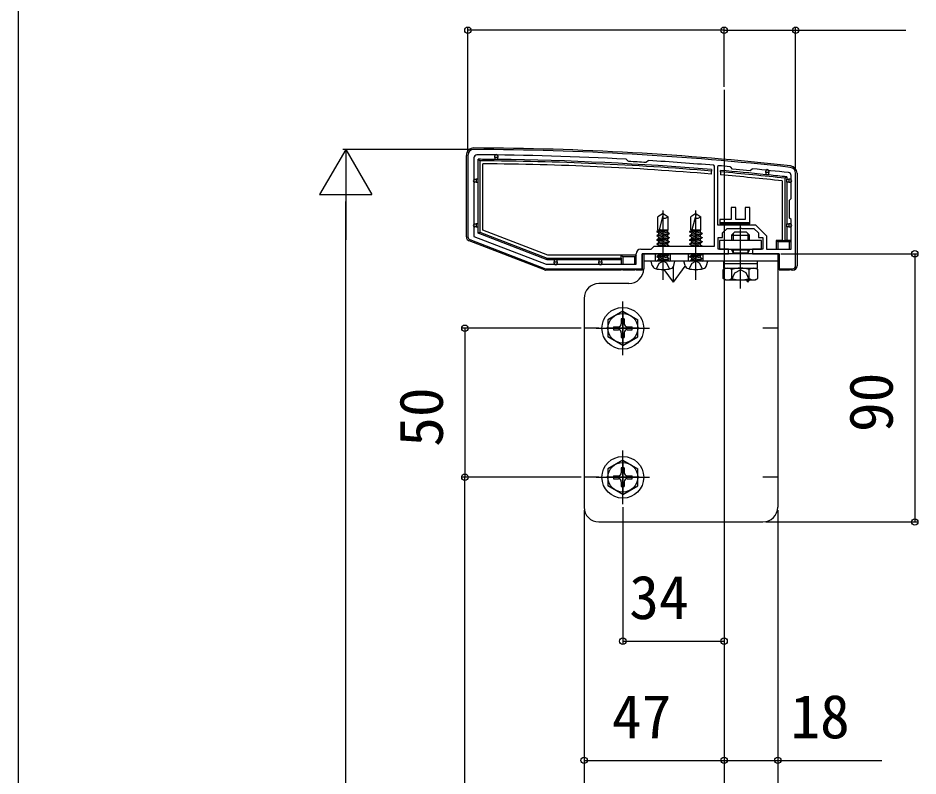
# Model space of a CAD drawing. Units: millimetres, scale not verified. Extents: x -875 to 875, y -1304 to 1296.
# Drawn here: x -875 to -572.9, y 725.6 to 979.9 of the extents above; entities that cross this region are included whole.
import ezdxf
from ezdxf.enums import TextEntityAlignment as Align

# ---------------------------------------------------------------- set-up
doc = ezdxf.new("R2010")
doc.units = ezdxf.units.MM
doc.header["$LTSCALE"] = 8
for name, color, linetype in [('0-3_YKK_11', 7, 'Continuous'), ('0-5_YKK_12', 2, 'Continuous'), ('0-6_YKK_13', 4, 'Continuous'), ('0-7_YKK_D', 6, 'Continuous'), ('0-8_YKK_ZWAK', 7, 'Continuous')]:
    doc.layers.add(name, color=color, linetype=linetype)
doc.styles.add('ＭＳ ゴシック', font='')
doc.styles.get('ＭＳ ゴシック').set_extended_font_data('MS Gothic')

msp = doc.modelspace()

# ---------------------------------------------------------------- linework, layer by layer
at = {"layer": '0-3_YKK_11'}
for p, q in [((-724, 933.8), (-724, 906.487)), ((-639.874, 930.342), (-640.2, 930.043)), ((-614, 896.8), (-614, 927.8)), ((-723.359, 905.553), (-698, 895.8))]:
    msp.add_line(p, q, dxfattribs=at)
for points in [[(-722, 932.996), (-722, 906.638), (-697.721, 897.3)], [(-670.015, 931.771), (-670.223, 931.871), (-670.713, 932.422), (-670.921, 932.522)], [(-666, 902.3), (-662.5, 902.3), (-661.5, 903.3), (-641.2, 903.3), (-641.2, 930.179), (-641.475, 930.478)], [(-663.289, 932.076), (-663.507, 932.001), (-664.057, 931.511), (-664.275, 931.436)], [(-640.2, 930.043), (-640.2, 910.5), (-632.5, 910.5), (-627.503, 910.5), (-623.8, 906.797), (-623.8, 902.3), (-615.5, 902.3), (-615.5, 912.3), (-616, 912.8), (-616, 918.8), (-615.5, 919.3), (-615.5, 927.05)], [(-628.369, 929.286), (-628.59, 929.218), (-629.244, 928.675), (-635.218, 929.229), (-635.768, 929.892), (-635.972, 929.999)], [(-698, 895.8), (-665.5, 895.8), (-665.5, 900.8), (-636.5, 900.8), (-636.5, 902.3), (-640, 902.3), (-640, 906.3), (-638.5, 906.3), (-638.5, 907.8), (-637, 909.3), (-632.958, 909.3), (-632.775, 909.42), (-632.225, 909.42), (-632.042, 909.3), (-628, 909.3), (-626.5, 907.8), (-626.5, 906.3), (-625, 906.3), (-625, 902.3), (-628.5, 902.3), (-628.5, 900.8), (-619.5, 900.8), (-619.5, 895.8), (-615, 895.8)], [(-697.721, 897.3), (-667.5, 897.3), (-667.5, 900.8)]]:
    msp.add_lwpolyline(points, dxfattribs=at)
for centre, radius, start, end in [((-722, 933.8), 2, 89.80939, 179.99999), ((-721, 932.996), 1, 89.75176, 180), ((-725.32, -64.191), 999.997, 83.71122, 89.80938), ((-725.32, -64.194), 998.2, 86.87597, 89.75176), ((-725.319, -64.177), 997.482, 86.49138, 86.82169), ((-725.322, -64.21), 998.215, 85.18167, 86.43713), ((-725.314, -64.119), 998.124, 84.86459, 85.08947), ((-725.32, -64.19), 998.195, 83.73506, 84.42628), ((-616.5, 927.05), 1, 359.99999, 83.73507), ((-616, 927.8), 2, 359.99999, 83.71124), ((-723, 906.487), 1, 180.00003, 248.9625), ((-666, 900.8), 1.5, 90.00001, 179.99999), ((-615, 896.8), 1, 270.00001, 359.99999)]:
    msp.add_arc(centre, radius, start, end, dxfattribs=at)
at = {"layer": '0-5_YKK_12'}
for p, q in [((-638, 955.8), (-638, -70.2)), ((-658.5, 894.5), (-658.5, 915.3)), ((-647.5, 894.5), (-647.5, 915.3)), ((-632.5, 889.178), (-632.5, 910.589)), ((-658.5, 892.05), (-658.5, 907.05)), ((-647.5, 892.05), (-647.5, 907.05)), ((-632.5, 892.05), (-632.5, 907.05)), ((-672, 866.8), (-672, 884.8)), ((-672, 881.3), (-672, 870.3)), ((-681, 875.8), (-663, 875.8)), ((-666.5, 875.8), (-677.5, 875.8)), ((-672, 816.8), (-672, 834.8)), ((-672, 831.3), (-672, 820.3)), ((-681, 825.8), (-663, 825.8)), ((-666.5, 825.8), (-677.5, 825.8))]:
    msp.add_line(p, q, dxfattribs=at)
at = {"layer": '0-6_YKK_13'}
for p, q in [((-724.5, 906.487), (-724.5, 933.8)), ((-715, 933.152), (-715, 933.652)), ((-714, 933.652), (-714, 933.152)), ((-719, 908.698), (-719, 930.985)), ((-714, 933.152), (-715, 933.152)), ((-715, 933.152), (-715, 932.452)), ((-714, 932.441), (-714, 933.152)), ((-642.2, 929.034), (-642.2, 928.532)), ((-642.2, 927.528), (-642.2, 928.532)), ((-639.2, 928.276), (-639.2, 928.778)), ((-639.2, 928.276), (-639.2, 927.272)), ((-624, 928.042), (-624, 927.342)), ((-623, 927.24), (-623, 928.042)), ((-613.5, 927.8), (-613.5, 896.8)), ((-721.7, 925.8), (-721.2, 925.8)), ((-721.2, 924.8), (-721.7, 924.8)), ((-721.2, 925.8), (-721.2, 924.8)), ((-720.5, 925.8), (-721.2, 925.8)), ((-721.2, 924.8), (-720.5, 924.8)), ((-618.5, 925.256), (-618.5, 905.3)), ((-617, 926.602), (-617.5, 926.154)), ((-617.5, 905.3), (-617.5, 926.154)), ((-617, 926.602), (-617, 925.8)), ((-617, 924.8), (-617, 925.8)), ((-617, 925.8), (-616.3, 925.8)), ((-617, 924.8), (-617, 910.8)), ((-615.8, 925.8), (-616.3, 925.8)), ((-616.3, 924.8), (-615.8, 924.8)), ((-634.1, 916.3), (-635.6, 916.3)), ((-635.6, 916.3), (-635.6, 912.3)), ((-634.1, 912.3), (-634.1, 916.3)), ((-630.9, 916.3), (-630.9, 912.3)), ((-629.4, 916.3), (-630.9, 916.3)), ((-629.4, 910.8), (-629.4, 916.3)), ((-658.5, 914.3), (-660.2, 913.238)), ((-660.2, 908.8), (-660.2, 913.238)), ((-658.404, 914.073), (-659.817, 908.8)), ((-658.5, 914.3), (-656.8, 913.238)), ((-656.8, 908.8), (-656.8, 913.238)), ((-647.5, 914.3), (-649.2, 913.238)), ((-649.2, 908.8), (-649.2, 913.238)), ((-647.404, 914.073), (-648.817, 908.8)), ((-647.5, 914.3), (-645.8, 913.238)), ((-645.8, 908.8), (-645.8, 913.238)), ((-639.4, 912.3), (-639.4, 910.8)), ((-635.6, 912.3), (-639.4, 912.3)), ((-630.9, 912.3), (-634.1, 912.3)), ((-721.7, 910.8), (-721.2, 910.8)), ((-721.2, 909.8), (-721.7, 909.8)), ((-721.2, 910.8), (-721.2, 909.8)), ((-720.5, 910.8), (-721.2, 910.8)), ((-721.2, 909.8), (-720.5, 909.8)), ((-639.4, 911.3), (-629.4, 911.3)), ((-639.4, 910.8), (-629.4, 910.8)), ((-617, 909.8), (-617, 910.8)), ((-617, 910.8), (-616.3, 910.8)), ((-615.8, 910.8), (-616.3, 910.8)), ((-616.3, 909.8), (-615.8, 909.8)), ((-660.6, 908.17), (-657.255, 908.8)), ((-660.6, 908.27), (-657.786, 908.8)), ((-659.975, 908.631), (-660.6, 908.27)), ((-660.6, 908.27), (-660.6, 908.17)), ((-659.975, 907.81), (-660.6, 908.17)), ((-660.6, 906.87), (-656.4, 907.661)), ((-660.6, 906.77), (-656.4, 907.561)), ((-659.975, 907.231), (-660.6, 906.87)), ((-660.6, 906.87), (-660.6, 906.77)), ((-659.975, 906.41), (-660.6, 906.77)), ((-660.6, 905.47), (-656.4, 906.261)), ((-660.2, 908.8), (-656.8, 908.8)), ((-659.975, 908.8), (-659.975, 908.631)), ((-659.345, 908.8), (-659.975, 908.631)), ((-659.975, 907.81), (-657.025, 908.6)), ((-657.025, 908.022), (-659.975, 907.231)), ((-659.975, 907.81), (-659.975, 907.231)), ((-659.975, 906.41), (-657.025, 907.2)), ((-657.025, 906.622), (-659.975, 905.831)), ((-659.975, 906.41), (-659.975, 904.431)), ((-657.025, 908.6), (-656.8, 908.8)), ((-657.025, 908.6), (-657.025, 908.022)), ((-657.025, 907.2), (-656.4, 907.561)), ((-657.025, 907.2), (-657.025, 906.622)), ((-649.6, 908.17), (-646.255, 908.8)), ((-649.6, 908.27), (-646.786, 908.8)), ((-648.975, 908.631), (-649.6, 908.27)), ((-649.6, 908.27), (-649.6, 908.17)), ((-648.975, 907.81), (-649.6, 908.17)), ((-649.6, 906.87), (-645.4, 907.661)), ((-649.6, 906.77), (-645.4, 907.561)), ((-648.975, 907.231), (-649.6, 906.87)), ((-649.6, 906.87), (-649.6, 906.77)), ((-648.975, 906.41), (-649.6, 906.77)), ((-649.6, 905.47), (-645.4, 906.261)), ((-649.2, 908.8), (-645.8, 908.8)), ((-648.975, 908.8), (-648.975, 908.631)), ((-648.345, 908.8), (-648.975, 908.631)), ((-648.975, 907.81), (-646.025, 908.6)), ((-646.025, 908.022), (-648.975, 907.231)), ((-648.975, 907.81), (-648.975, 907.231)), ((-648.975, 906.41), (-646.025, 907.2)), ((-646.025, 906.622), (-648.975, 905.831)), ((-648.975, 906.41), (-648.975, 904.431)), ((-646.025, 908.6), (-645.8, 908.8)), ((-646.025, 908.6), (-646.025, 908.022)), ((-646.025, 907.2), (-645.4, 907.561)), ((-646.025, 907.2), (-646.025, 906.622)), ((-635.5, 907), (-634.5, 908)), ((-635.5, 907), (-635.5, 905.2)), ((-634.96, 907.54), (-634.96, 905.2)), ((-630.5, 908), (-634.5, 908)), ((-629.5, 907), (-630.5, 908)), ((-630.04, 907.54), (-630.04, 905.2)), ((-629.5, 905.2), (-629.5, 907)), ((-698.231, 895.353), (-723.538, 905.087)), ((-660.6, 905.37), (-656.4, 906.161)), ((-659.975, 905.831), (-660.6, 905.47)), ((-660.6, 905.47), (-660.6, 905.37)), ((-659.975, 905.01), (-660.6, 905.37)), ((-660.6, 904.07), (-656.4, 904.861)), ((-660.6, 903.97), (-656.4, 904.761)), ((-659.975, 903.61), (-660.6, 903.97)), ((-659.975, 905.01), (-657.025, 905.8)), ((-657.025, 905.222), (-659.975, 904.431)), ((-659.975, 903.61), (-657.025, 904.4)), ((-659.975, 903.61), (-659.975, 903.3)), ((-657.025, 903.822), (-658.972, 903.3)), ((-657.255, 903.3), (-656.4, 903.461)), ((-657.025, 905.8), (-656.4, 906.161)), ((-657.025, 905.8), (-657.025, 905.222)), ((-657.025, 905.222), (-656.4, 904.861)), ((-657.025, 904.4), (-656.4, 904.761)), ((-657.025, 904.4), (-657.025, 903.822)), ((-657.025, 903.822), (-656.4, 903.461)), ((-656.724, 903.3), (-656.4, 903.361)), ((-656.505, 903.3), (-656.4, 903.361)), ((-656.4, 904.861), (-656.4, 904.761)), ((-656.4, 903.461), (-656.4, 903.361)), ((-649.6, 905.37), (-645.4, 906.161)), ((-648.975, 905.831), (-649.6, 905.47)), ((-649.6, 905.47), (-649.6, 905.37)), ((-648.975, 905.01), (-649.6, 905.37)), ((-649.6, 904.07), (-645.4, 904.861)), ((-649.6, 903.97), (-645.4, 904.761)), ((-648.975, 903.61), (-649.6, 903.97)), ((-648.975, 905.01), (-646.025, 905.8)), ((-646.025, 905.222), (-648.975, 904.431)), ((-648.975, 903.61), (-646.025, 904.4)), ((-648.975, 903.61), (-648.975, 903.3)), ((-646.025, 903.822), (-647.972, 903.3)), ((-646.255, 903.3), (-645.4, 903.461)), ((-646.025, 905.8), (-645.4, 906.161)), ((-646.025, 905.8), (-646.025, 905.222)), ((-646.025, 905.222), (-645.4, 904.861)), ((-646.025, 904.4), (-645.4, 904.761)), ((-646.025, 904.4), (-646.025, 903.822)), ((-646.025, 903.822), (-645.4, 903.461)), ((-645.724, 903.3), (-645.4, 903.361)), ((-645.506, 903.3), (-645.4, 903.361)), ((-645.4, 904.861), (-645.4, 904.761)), ((-645.4, 903.461), (-645.4, 903.361)), ((-620.5, 905.3), (-620.5, 902.3)), ((-618.5, 905.3), (-620.5, 905.3)), ((-620, 904.8), (-620, 902.3)), ((-618.5, 905.3), (-617.5, 905.3)), ((-615.5, 905.3), (-617, 905.3)), ((-616, 904.8), (-615.5, 905.3)), ((-616, 902.3), (-616, 904.8)), ((-615.5, 902.6), (-615.5, 905.3)), ((-672.5, 899.3), (-672.5, 900.3)), ((-667.5, 900.3), (-672.5, 900.3)), ((-667.5, 900.3), (-668, 899.8)), ((-667.5, 897.6), (-667.5, 900.3)), ((-665.5, 900.8), (-665.5, 895.3)), ((-620.5, 900.8), (-665.5, 900.8)), ((-620, 900.8), (-665, 900.8)), ((-665, 900.8), (-665, 895.8)), ((-661, 898.3), (-661, 900.8)), ((-660.6, 899.87), (-656.4, 900.661)), ((-660.6, 899.77), (-656.4, 900.561)), ((-659.975, 900.81), (-659.975, 900.231)), ((-657.853, 900.8), (-659.975, 900.231)), ((-659.975, 899.41), (-657.025, 900.2)), ((-657.025, 900.2), (-656.4, 900.561)), ((-657.025, 900.2), (-657.025, 899.622)), ((-656.641, 900.8), (-656.4, 900.661)), ((-656.4, 900.661), (-656.4, 900.561)), ((-656, 898.3), (-656, 900.8)), ((-650, 898.3), (-650, 900.8)), ((-649.6, 899.87), (-645.4, 900.661)), ((-649.6, 899.77), (-645.4, 900.561)), ((-648.975, 900.81), (-648.975, 900.231)), ((-646.853, 900.8), (-648.975, 900.231)), ((-648.975, 899.41), (-646.025, 900.2)), ((-646.025, 900.2), (-645.4, 900.561)), ((-646.025, 900.2), (-646.025, 899.622)), ((-645.641, 900.8), (-645.4, 900.661)), ((-645.4, 900.661), (-645.4, 900.561)), ((-645, 898.3), (-645, 900.8)), ((-635.5, 902.3), (-635.5, 902.1)), ((-629.5, 902.1), (-630.04, 901.164)), ((-629.5, 902.1), (-629.5, 902.3)), ((-620, 900.8), (-620.5, 900.8)), ((-620, 900.8), (-620, 815.8)), ((-619.5, 900.8), (-620, 900.8)), ((-619.5, 895.392), (-619.5, 900.8)), ((-695, 898.8), (-695, 898.1)), ((-694, 898.1), (-694, 898.8)), ((-680, 898.8), (-680, 898.1)), ((-679, 898.1), (-679, 898.8)), ((-672.5, 898.8), (-672.5, 897.3)), ((-668, 899.8), (-672, 899.8)), ((-668, 897.3), (-668, 899.8)), ((-620, 898.3), (-665, 898.3)), ((-662.104, 896.821), (-662.5, 898.3)), ((-654.5, 898.3), (-662.5, 898.3)), ((-659.975, 899.41), (-660.6, 899.77)), ((-660.2, 898.7), (-660.2, 898.8)), ((-660.2, 898.8), (-656.8, 898.8)), ((-657.025, 899.622), (-659.975, 898.831)), ((-659.975, 899.41), (-659.975, 898.8)), ((-658.849, 898.8), (-656.4, 899.261)), ((-657.242, 897.664), (-658.5, 898.333)), ((-658.317, 898.8), (-656.4, 899.161)), ((-656.3, 895.733), (-657.242, 897.664)), ((-657.025, 899.622), (-656.4, 899.261)), ((-657.025, 898.8), (-656.4, 899.161)), ((-656.8, 898.7), (-656.8, 898.8)), ((-656.4, 899.261), (-656.4, 899.161)), ((-654.896, 896.821), (-654.5, 898.3)), ((-651.104, 896.821), (-651.5, 898.3)), ((-643.5, 898.3), (-651.5, 898.3)), ((-648.975, 899.41), (-649.6, 899.77)), ((-649.2, 898.7), (-649.2, 898.8)), ((-649.2, 898.8), (-645.8, 898.8)), ((-646.025, 899.622), (-648.975, 898.831)), ((-648.975, 899.41), (-648.975, 898.8)), ((-647.849, 898.8), (-645.4, 899.261)), ((-646.242, 897.664), (-647.5, 898.333)), ((-647.317, 898.8), (-645.4, 899.161)), ((-645.3, 895.733), (-646.242, 897.664)), ((-646.025, 899.622), (-645.4, 899.261)), ((-646.025, 898.8), (-645.4, 899.161)), ((-645.8, 898.7), (-645.8, 898.8)), ((-645.4, 899.261), (-645.4, 899.161)), ((-643.896, 896.821), (-643.5, 898.3)), ((-626.75, 898.3), (-638.25, 898.3)), ((-638.25, 897.5), (-638.25, 896)), ((-626.75, 896), (-626.75, 897.5)), ((-672.5, 895.3), (-697.944, 895.3)), ((-672.5, 895.8), (-672.5, 895.3)), ((-672, 895.8), (-672, 895.392)), ((-672, 895.392), (-668, 895.392)), ((-668, 895.392), (-668, 895.8)), ((-667.5, 895.3), (-667.5, 895.8)), ((-665.5, 895.3), (-667.5, 895.3)), ((-655, 891.3), (-658.154, 895.506)), ((-655, 891.3), (-651.024, 896.601)), ((-655, 891.3), (-655, 896.55)), ((-637.5, 896), (-638.274, 895.553)), ((-638.273, 892.446), (-638.273, 895.553)), ((-638.25, 896), (-626.75, 896)), ((-635.387, 892.446), (-635.387, 895.553)), ((-629.613, 892.446), (-629.613, 895.553)), ((-627.5, 896), (-626.727, 895.553)), ((-626.727, 892.446), (-626.727, 895.553)), ((-619.5, 895.392), (-616, 895.392)), ((-616, 895.392), (-616, 895.8)), ((-615.5, 895.3), (-615.5, 895.8)), ((-615, 895.3), (-615.5, 895.3)), ((-637.5, 892), (-638.274, 892.446)), ((-637.5, 892), (-627.5, 892)), ((-630, 891.3), (-630.525, 892)), ((-630, 891.3), (-629.475, 892)), ((-630, 891.3), (-630, 892)), ((-627.5, 892), (-626.727, 892.446)), ((-670, 890.8), (-680, 890.8)), ((-685, 885.8), (-685, 815.8)), ((-672, 881.55), (-677, 878.663)), ((-672, 881.55), (-667, 878.663)), ((-677, 878.663), (-677, 872.937)), ((-675.15, 876.3), (-673.5, 876.3)), ((-675.15, 876.3), (-675.15, 875.3)), ((-672.5, 878.95), (-672.5, 877.3)), ((-671.5, 878.95), (-672.5, 878.95)), ((-671.5, 878.95), (-671.5, 877.3)), ((-670.5, 876.3), (-668.85, 876.3)), ((-668.85, 875.3), (-668.85, 876.3)), ((-667, 872.937), (-667, 878.663)), ((-680, 875.8), (-685, 875.8)), ((-675.15, 875.3), (-673.5, 875.3)), ((-672.5, 874.3), (-672.5, 872.65)), ((-671.5, 874.3), (-671.5, 872.65)), ((-670.5, 875.3), (-668.85, 875.3)), ((-620, 875.8), (-625, 875.8)), ((-672, 870.05), (-677, 872.937)), ((-672.5, 872.65), (-671.5, 872.65)), ((-672, 870.05), (-667, 872.937)), ((-672, 831.55), (-677, 828.663)), ((-672, 831.55), (-667, 828.663)), ((-677, 828.663), (-677, 822.937)), ((-672.5, 828.95), (-672.5, 827.3)), ((-671.5, 828.95), (-672.5, 828.95)), ((-671.5, 828.95), (-671.5, 827.3)), ((-667, 822.937), (-667, 828.663)), ((-680, 825.8), (-685, 825.8)), ((-675.15, 826.3), (-673.5, 826.3)), ((-675.15, 826.3), (-675.15, 825.3)), ((-675.15, 825.3), (-673.5, 825.3)), ((-670.5, 826.3), (-668.85, 826.3)), ((-670.5, 825.3), (-668.85, 825.3)), ((-668.85, 825.3), (-668.85, 826.3)), ((-620, 825.8), (-625, 825.8)), ((-672, 820.05), (-677, 822.937)), ((-672.5, 824.3), (-672.5, 822.65)), ((-672.5, 822.65), (-671.5, 822.65)), ((-672, 820.05), (-667, 822.937)), ((-671.5, 824.3), (-671.5, 822.65)), ((-680, 810.8), (-625, 810.8))]:
    msp.add_line(p, q, dxfattribs=at)
for points in [[(-720.5, 907.668), (-720.5, 909.8), (-720.5, 910.8), (-720.5, 924.8), (-720.5, 925.8), (-720.5, 932.494), (-720, 931.991), (-720, 908.012)], [(-623, 928.542), (-623, 928.042), (-624, 928.042), (-624, 928.542)], [(-616.3, 925.8), (-616.3, 924.8), (-617, 924.8)], [(-617, 909.8), (-617, 905.3), (-617.5, 905.3)], [(-616.3, 910.8), (-616.3, 909.8), (-617, 909.8)], [(-697.443, 898.8), (-720.5, 907.668), (-720, 908.012), (-697.35, 899.3)], [(-672.5, 900.3), (-697.164, 900.3), (-719, 908.698)], [(-657.025, 908.022), (-656.4, 907.661), (-656.4, 907.561)], [(-657.025, 906.622), (-656.4, 906.261), (-656.4, 906.161)], [(-646.025, 908.022), (-645.4, 907.661), (-645.4, 907.561)], [(-646.025, 906.622), (-645.4, 906.261), (-645.4, 906.161)], [(-635.5, 907), (-632.5, 907), (-629.5, 907)], [(-659.975, 904.431), (-660.6, 904.07), (-660.6, 903.97)], [(-648.975, 904.431), (-649.6, 904.07), (-649.6, 903.97)], [(-616, 904.8), (-620, 904.8), (-620.5, 905.3)], [(-672.5, 900.3), (-672, 899.8), (-672, 897.3)], [(-659.975, 900.231), (-660.6, 899.87), (-660.6, 899.77)], [(-648.975, 900.231), (-649.6, 899.87), (-649.6, 899.77)], [(-635.5, 902.1), (-632.5, 902.1), (-629.5, 902.1)], [(-635.5, 902.1), (-634.96, 901.164), (-630.04, 901.164)], [(-634.96, 902.3), (-634.96, 901.164), (-634.96, 900.8)], [(-630.04, 902.3), (-630.04, 901.164), (-630.04, 900.8)], [(-695, 897.6), (-695, 898.1), (-694, 898.1), (-694, 897.6)], [(-680, 897.6), (-680, 898.1), (-679, 898.1), (-679, 897.6)], [(-660.7, 895.733), (-659.758, 897.664), (-658.5, 898.333)], [(-649.7, 895.733), (-648.758, 897.664), (-647.5, 898.333)], [(-638.25, 898.3), (-638.25, 897.5), (-626.75, 897.5), (-626.75, 898.3)], [(-635.55, 891.997), (-634.4, 894.355), (-632.5, 895.365)], [(-629.45, 891.997), (-630.6, 894.355), (-632.5, 895.365)]]:
    msp.add_lwpolyline(points, dxfattribs=at)
for points in [[(-625.5, 905.2), (-639.5, 905.2), (-639.5, 902.3), (-625.5, 902.3)], [(-672.5, 898.8), (-679, 898.8), (-680, 898.8), (-694, 898.8), (-695, 898.8), (-697.443, 898.8), (-697.35, 899.3), (-672.5, 899.3)]]:
    msp.add_lwpolyline(points, close=True, dxfattribs=at)
for centre, radius in [((-672, 875.8), 7), ((-672, 875.8), 5), ((-672, 825.8), 7), ((-672, 825.8), 5)]:
    msp.add_circle(centre, radius, dxfattribs=at)
for centre, radius, start, end in [((-722, 933.8), 2.5, 89.80937, 180), ((-725.32, -64.194), 1000.5, 83.71123, 89.80937), ((-714.5, 933.652), 0.5, 90, 180), ((-714.5, 933.652), 0.5, 0, 90), ((-725.32, -64.194), 996.7, 89.40671, 89.72289), ((-725.32, -64.194), 996.2, 85.21382, 89.694), ((-725.32, -64.194), 995.2, 85.209, 89.63612), ((-725.32, -64.194), 996.7, 89.34922, 89.40671), ((-725.32, -64.194), 996.7, 85.21623, 89.34922), ((-725.32, -64.194), 996.2, 83.78661, 85.04065), ((-725.32, -64.194), 996.7, 84.16547, 85.04314), ((-623.5, 928.542), 0.5, 90, 180), ((-623.5, 928.542), 0.5, 0, 90), ((-616, 927.8), 2.5, 0, 83.71123), ((-721.7, 925.3), 0.5, 90, 180), ((-721.7, 925.3), 0.5, 180, 270), ((-725.32, -64.194), 995.2, 83.83825, 85.03565), ((-725.32, -64.194), 996.7, 84.10768, 84.16547), ((-725.32, -64.194), 996.7, 83.76082, 84.10768), ((-615.8, 925.3), 0.5, 0, 90), ((-615.8, 925.3), 0.5, 270, 0), ((-658.34, 915.207), 2.5, 260.31336, 308.01351), ((-658.597, 914.125), 0.2, 345, 58), ((-647.34, 915.207), 2.5, 260.31336, 308.01351), ((-647.597, 914.125), 0.2, 345, 58), ((-721.7, 910.3), 0.5, 90, 180), ((-721.7, 910.3), 0.5, 180, 270), ((-615.8, 910.3), 0.5, 0, 90), ((-615.8, 910.3), 0.5, 270, 0), ((-723, 906.487), 1.5, 180, 248.96249), ((-694.5, 897.6), 0.5, 180, 270), ((-694.5, 897.6), 0.5, 270, 0), ((-679.5, 897.6), 0.5, 180, 270), ((-679.5, 897.6), 0.5, 270, 0), ((-660.6, 898.7), 0.4, 270, 0), ((-656.4, 898.7), 0.4, 180, 270), ((-649.6, 898.7), 0.4, 270, 0), ((-645.4, 898.7), 0.4, 180, 270), ((-697.944, 896.1), 0.8, 248.96249, 270), ((-670, 895.8), 5, 270, 0), ((-660.751, 897.183), 1.4, 195, 255.67668), ((-658.5, 906), 10.5, 255.67668, 284.32332), ((-656.249, 897.183), 1.4, 284.32332, 345), ((-649.751, 897.183), 1.4, 195, 255.67668), ((-647.5, 906), 10.5, 255.67668, 284.32332), ((-645.249, 897.183), 1.4, 284.32332, 345), ((-636.83, 893.444), 2.556, 55.61708, 124.38292), ((-632.5, 886.446), 9.554, 90, 107.58724), ((-632.5, 886.446), 9.554, 72.41276, 90), ((-628.17, 893.444), 2.556, 55.61708, 124.38292), ((-615, 896.8), 1.5, 270, 0), ((-636.83, 894.555), 2.556, 235.61708, 304.38292), ((-632.5, 901.553), 9.554, 252.41276, 287.58724), ((-628.17, 894.555), 2.556, 235.61708, 304.38292), ((-680, 885.8), 5, 90, 180), ((-673.5, 877.3), 1, 270, 0), ((-670.5, 877.3), 1, 180, 270), ((-673.5, 874.3), 1, 0, 90), ((-670.5, 874.3), 1, 90, 180), ((-673.5, 827.3), 1, 270, 0), ((-673.5, 824.3), 1, 0, 90), ((-670.5, 827.3), 1, 180, 270), ((-670.5, 824.3), 1, 90, 180), ((-680, 815.8), 5, 180, 270), ((-625, 815.8), 5, 270, 0)]:
    msp.add_arc(centre, radius, start, end, dxfattribs=at)
for centre, start_param, end_param in [((-672, 895.361), 1.5707963, 3.1415927), ((-668, 895.361), 6.2831853, 7.8539816), ((-616, 895.361), 6.2831853, 7.8539816)]:
    msp.add_ellipse(centre, major_axis=(0.5, 0), ratio=0.061163, start_param=start_param, end_param=end_param, dxfattribs=at)
at = {"layer": '0-7_YKK_D'}
for p, q in [((-724, 934.8), (-724, 976.8)), ((-638, 975.8), (-724, 975.8)), ((-638, 956.8), (-638, 976.8)), ((-638, 956.8), (-638, 976.8)), ((-614, 928.8), (-614, 976.8)), ((-765, 935.8), (-773.75, 920.645)), ((-722.993, 935.8), (-766, 935.8)), ((-765, 935.8), (-756.25, 920.645)), ((-765, 935.8), (-765, 905.489)), ((-773.75, 920.645), (-756.25, 920.645)), ((-765, 380.3), (-765, 918.3)), ((-619, 900.8), (-573, 900.8)), ((-574, 900.8), (-574, 810.8)), ((-686, 875.8), (-726, 875.8)), ((-725, 875.8), (-725, 825.8)), ((-686, 825.8), (-726, 825.8)), ((-686, 825.8), (-726, 825.8)), ((-725, 357.8), (-725, 825.8)), ((-672, 815.8), (-672, 769.8)), ((-685, 814.8), (-685, 729.8)), ((-685, 814.8), (-685, 689.8)), ((-620, 814.8), (-620, 729.8)), ((-620, 814.8), (-620, 689.8)), ((-624, 810.8), (-573, 810.8)), ((-672, 770.8), (-638, 770.8)), ((-685, 730.8), (-638, 730.8))]:
    msp.add_line(p, q, dxfattribs=at)
for points in [[(-638, 975.8), (-614, 975.8), (-576.995, 975.8)], [(-638, 730.8), (-620, 730.8), (-585.041, 730.8)]]:
    msp.add_lwpolyline(points, dxfattribs=at)
for centre in [(-724, 975.8), (-638, 975.8), (-638, 975.8), (-614, 975.8), (-574, 900.8), (-725, 875.8), (-725, 825.8), (-725, 825.8), (-574, 810.8), (-672, 770.8), (-638, 770.8), (-685, 730.8), (-638, 730.8), (-638, 730.8), (-620, 730.8)]:
    msp.add_circle(centre, 1.075, dxfattribs=at)
at = {"layer": '0-8_YKK_ZWAK'}
msp.add_line((-875, 1245.8), (-875, -1304.2), dxfattribs=at)

# ---------------------------------------------------------------- texts
at = {"layer": '0-7_YKK_D', "style": 'ＭＳ ゴシック'}
for s, p in [('90', (-577, 840.97)), ('50', (-728, 836.027))]:
    msp.add_text(s, height=14.66, rotation=90, dxfattribs=at).set_placement(p, align=Align.BOTTOM_LEFT)
for s, p in [('34', (-669.83, 773.8)), ('47', (-675.648, 733.8)), ('18', (-615.768, 733.8))]:
    msp.add_text(s, height=14.66, dxfattribs=at).set_placement(p, align=Align.BOTTOM_LEFT)

doc.saveas('drawing.dxf')
